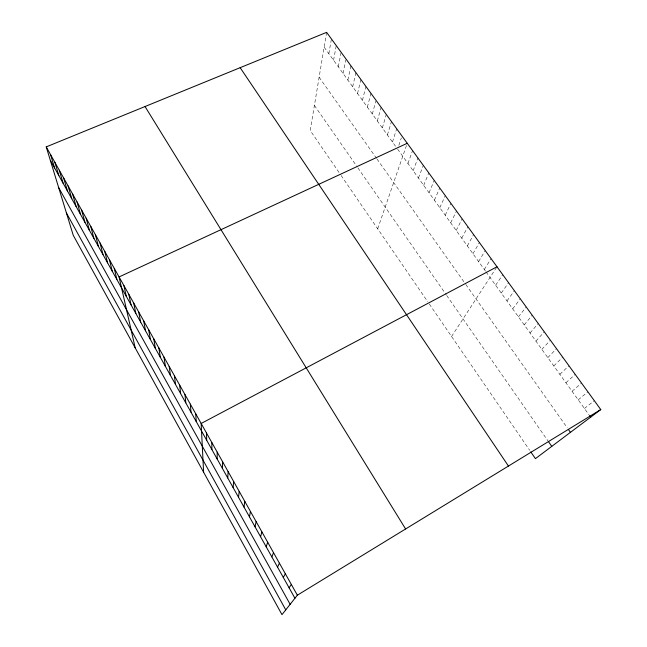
<?xml version="1.0" encoding="UTF-8"?>
<svg xmlns="http://www.w3.org/2000/svg" width="647" height="647" viewBox="0 0 647 647"><rect width="100%" height="100%" fill="white"/><g stroke="black" fill="none" stroke-linecap="round" stroke-linejoin="round"><path stroke-width="0.49" stroke-dasharray="3.23 2.43" d="M326.63 32.35L310.212 130.476L340.573 174.714M328.838 53.661L331.426 38.949M333.545 60.203L336.254 45.597M338.284 66.787L340.929 53.248M343.056 73.41L345.805 59.969M347.86 80.074L350.925 65.784M352.696 86.779L355.882 72.601M357.556 93.532L360.864 79.46M362.449 100.325L365.887 86.366M367.375 107.159L370.933 93.314M372.332 114.042L375.778 101.231M377.322 120.965L381.14 107.353M382.345 127.936L386.291 114.446M387.391 134.948L391.475 121.579M392.478 142.008L396.7 128.761M398.843 145.373L401.334 137.868M377.686 228.795L407.246 143.278M407.942 163.473L412.576 150.605M413.158 170.719L417.938 157.989M418.415 178.014L423.332 165.414M423.704 185.357L428.767 172.895M429.034 192.749L434.242 180.424M434.396 200.198L439.75 188.002M439.79 207.687L445.298 195.637M445.225 215.233L450.886 203.328M450.692 222.819L456.507 211.068M456.2 230.469L462.176 218.856M461.748 238.161L467.878 226.709M467.328 245.909L473.62 234.61M472.949 253.713L479.403 242.568M478.61 261.574L485.226 250.583M484.304 269.484L491.089 258.646M451.574 336.464L496.459 267.599M495.642 285.222L502.768 274.716M501.288 293.051L508.574 282.707M506.965 300.928L514.422 290.754M512.683 308.862L520.309 298.849M518.433 316.852L526.237 307.01M524.232 324.899L532.214 315.226M530.063 332.995L538.223 323.5M535.934 341.147L544.281 331.838M541.854 349.356L550.379 340.225M547.807 357.629L556.517 348.676M553.808 365.951L562.704 357.193M559.841 374.338L568.939 365.765M565.923 382.773L575.215 374.395M572.045 391.281L581.532 383.097M578.216 399.838L587.897 391.856M584.427 408.459L594.31 400.679M324.155 47.158L396.465 147.54M397.598 149.117L485.452 271.069M486.026 271.869L588.98 414.776M319.125 77.228L376.473 158.256M376.999 159.008L465.274 283.726M465.808 284.486L567.265 427.829M314.402 105.437L356.748 166.263M357.864 167.864L446.179 294.7M446.729 295.501L547.928 440.858M341.098 175.483L427.74 301.737M429.309 304.017L529.683 450.288"/><path stroke-width="0.97" d="M217.149 458.998L217.206 452.124M222.431 468.452L222.641 461.829M227.752 477.979L228.116 471.606M233.114 487.587L233.64 481.457M238.525 497.26L239.204 491.388M243.968 507.013L244.809 501.401M249.459 516.832L250.462 511.494M254.991 526.739L256.163 521.66M260.563 536.719L261.906 531.915M266.176 546.772L267.696 542.251M271.837 556.905L273.527 552.667M277.547 567.12L279.415 563.173M283.297 577.423L285.343 573.76M289.096 587.799L291.328 584.443M600.772 409.567L297.353 595.2L281.979 614.65L73.248 235.306L46.228 146.893L326.63 32.35L600.772 409.567L535.425 458.65L530.775 451.873M497.001 266.774L201.152 423.47L203.611 472.221M407.246 143.278L119.08 276.94L135.199 347.892M589.546 415.568L590.679 417.145M568.325 429.333L570.452 432.342M548.478 441.642L551.77 446.373M240.158 67.676L508.445 466.05M145.033 106.537L405.604 528.971M46.228 146.893L297.353 595.2M50.361 160.416L294.935 598.257M58.691 187.662L290.139 604.33M66.431 213.009L285.764 609.862M50.539 154.593L54.583 167.969M54.882 162.34L58.828 175.58M59.257 170.153L63.107 183.238M63.665 178.014L67.417 190.954M68.097 185.932L71.76 198.718M72.569 193.914L76.128 206.539M77.066 201.945L80.527 214.416M81.603 210.04L84.959 222.35M86.164 218.185L89.423 230.34M90.766 226.393L93.912 238.379M95.4 234.667L98.441 246.483M100.067 242.997L103.002 254.643M104.765 251.392L107.588 262.86M109.497 259.843L112.214 271.142M114.268 268.359L116.872 279.48M123.917 285.586L126.286 296.334M128.802 294.296L131.05 304.858M133.711 303.071L135.846 313.439M138.668 311.911L140.674 322.093M143.658 320.823L145.543 330.803M148.681 329.792L150.444 339.578M153.751 338.842L155.377 348.418M158.855 347.957L160.351 357.322M163.998 357.136L165.365 366.299M169.182 366.396L170.42 375.341M174.407 375.721L175.507 384.447M179.672 385.119L180.634 393.627M184.985 394.597L185.802 402.879M190.331 404.14L191.002 412.196M195.718 413.765L196.251 421.585M206.466 432.948L206.7 440.292M211.812 442.499L211.909 449.608"/></g></svg>
